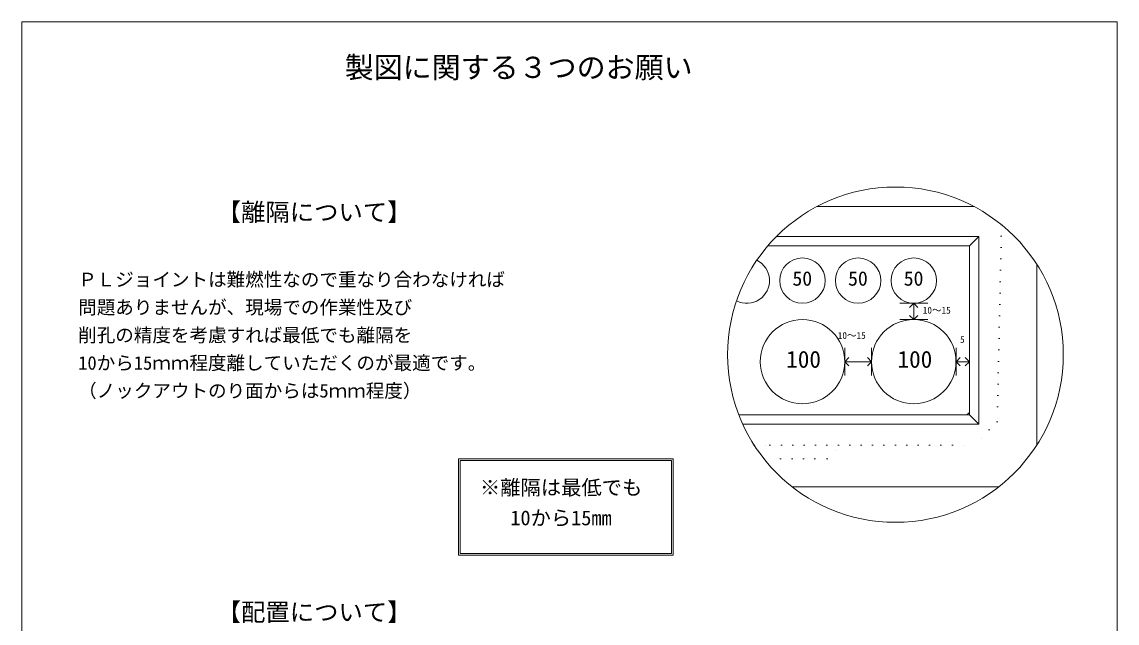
# Model space of a CAD drawing. Units: millimetres, scale not verified. Extents: x -4890 to 4890, y -2296 to 2296.
# Drawn here: x -4890 to -1830, y 614 to 2296 of the extents above; entities that cross this region are included whole.
import ezdxf
from ezdxf.enums import TextEntityAlignment as Align

# ---------------------------------------------------------------- set-up
doc = ezdxf.new("R2010")
doc.units = ezdxf.units.MM
doc.header["$LTSCALE"] = 10
doc.linetypes.add('USER5', pattern=[3.185, 0.01, -3.175])
for name, color, linetype, lineweight in [('0-2_waku', 7, 'Continuous', 18), ('0-3_gaikei', 7, 'Continuous', 18), ('0-4_kakure', 7, 'USER5', 18), ('0-5_sunpou', 7, 'Continuous', 5), ('0-8_hole', 7, 'Continuous', 18), ('0-9_uchigawa', 6, 'Continuous', 18), ('0-E_文字１', 7, 'Continuous', 18)]:
    doc.layers.add(name, color=color, linetype=linetype, lineweight=lineweight)
doc.styles.add('ＭＳ ゴシック', font='')
doc.styles.get('ＭＳ ゴシック').set_extended_font_data('MS Gothic')

# ---------------------------------------------------------------- blocks, each defined once
blk = doc.blocks.new('_Open90')
at = {"layer": '0-5_sunpou'}
blk.add_line((0, 0), (-1, 0), dxfattribs=at)
blk.add_lwpolyline([(-0.5, 0.5), (0, 0), (-0.5, -0.5)], dxfattribs=at)

msp = doc.modelspace()

# ---------------------------------------------------------------- linework, layer by layer
at = {"layer": '0-2_waku'}
for p, q in [((-4889.68, 2295.96), (-1829.68, 2295.96)), ((-4889.68, 2295.96), (-1829.68, 2295.96)), ((-4889.68, 2295.96), (-4889.68, -1979.04)), ((-1829.68, 2295.96), (-1829.68, -1979.04))]:
    msp.add_line(p, q, dxfattribs=at)
at = {"layer": '0-3_gaikei'}
for p, q in [((-2229.81, 1779.68), (-2667.95, 1779.68)), ((-2053.6, 1112.94), (-2053.6, 1617.31)), ((-2737.49, 995.6), (-2160.27, 995.6))]:
    msp.add_line(p, q, dxfattribs=at)
at = {"layer": '0-4_kakure'}
for p, q in [((-2843.71, 1112.24), (-2799.51, 1112.24)), ((-2799.51, 1112.24), (-2229.27, 1112.24)), ((-2799.51, 1112.24), (-2229.27, 1112.24)), ((-2769.77, 1073.36), (-2772.91, 1026.23)), ((-2769.77, 1073.36), (-2666.09, 1073.36))]:
    msp.add_line(p, q, dxfattribs=at)
for points in [[(-2152.61, 1728.54), (-2164.47, 1177.04), (-2229.27, 1112.24)], [(-2769.77, 1073.36), (-2640.17, 1073.36), (-2601.29, 1112.24)]]:
    msp.add_lwpolyline(points, dxfattribs=at)
at = {"layer": '0-5_sunpou', "color": 150, "lineweight": 18}
for p, q in [((-2436.63, 1508.81), (-2358.87, 1508.81)), ((-2436.63, 1463.45), (-2358.87, 1463.45)), ((-2590.85, 1384.4), (-2590.85, 1306.64)), ((-2515.69, 1384.4), (-2515.69, 1306.64)), ((-2279.71, 1384.4), (-2279.71, 1306.64)), ((-2242.23, 1384.4), (-2242.23, 1306.64)), ((-2590.85, 1345.52), (-2515.69, 1345.52)), ((-2279.71, 1345.52), (-2242.23, 1345.52)), ((-2242.23, 1203.87), (-2249.4, 1196.48))]:
    msp.add_line(p, q, dxfattribs=at)
msp.add_circle((-2448.88, 1365.12), 468.88, dxfattribs=at)
at = {"layer": '0-8_hole'}
for centre, radius in [((-2708.79, 1572.32), 63.5), ((-2553.27, 1572.32), 63.5), ((-2397.75, 1572.32), 63.5), ((-2708.79, 1345.52), 117.94), ((-2397.75, 1345.52), 117.94)]:
    msp.add_circle(centre, radius, dxfattribs=at)
msp.add_arc((-2864.31, 1572.32), 63.5, 243.19936, 63.78529, dxfattribs=at)
at = {"layer": '0-9_uchigawa'}
for p, q in [((-2781.65, 1695.44), (-2216.31, 1695.44)), ((-2216.31, 1170.56), (-2216.31, 1695.44)), ((-2805.52, 1669.52), (-2799.51, 1669.52)), ((-2242.23, 1196.48), (-2242.23, 1669.52)), ((-2886.38, 1196.48), (-2799.51, 1196.48)), ((-2799.51, 1196.48), (-2242.23, 1196.48)), ((-2216.31, 1170.56), (-2242.23, 1196.48)), ((-2875.48, 1170.56), (-2799.51, 1170.56)), ((-2799.51, 1170.56), (-2216.31, 1170.56)), ((-3670.15, 1074.22), (-3070.15, 1074.22)), ((-3670.15, 804.22), (-3670.15, 1074.22)), ((-3070.15, 804.22), (-3070.15, 1074.22)), ((-3665.15, 1069.22), (-3075.15, 1069.22)), ((-3665.15, 809.22), (-3665.15, 1069.22)), ((-3075.15, 809.22), (-3075.15, 1069.22)), ((-3670.15, 804.22), (-3070.15, 804.22)), ((-3665.15, 809.22), (-3075.15, 809.22))]:
    msp.add_line(p, q, dxfattribs=at)
msp.add_lwpolyline([(-2799.51, 1669.52), (-2242.23, 1669.52), (-2216.31, 1695.44)], dxfattribs=at)

# ---------------------------------------------------------------- block references
at = {"layer": '0-5_sunpou', "xscale": 23.328, "yscale": 23.328}
for p, rotation in [((-2397.75, 1508.81), 90), ((-2397.75, 1463.45), 270), ((-2590.85, 1345.52), 180), ((-2279.71, 1345.52), 180)]:
    msp.add_blockref('_Open90', p, dxfattribs=dict(at, rotation=rotation))
for p in [(-2515.69, 1345.52), (-2242.23, 1345.52)]:
    msp.add_blockref('_Open90', p, dxfattribs=at)

# ---------------------------------------------------------------- texts
at = {"layer": '0-E_文字１', "style": 'ＭＳ ゴシック'}
for s, height, p in [('製図に関する３つのお願い', 59.38, (-3987.74, 2121.17)), ('【離隔について】', 49.88, (-4345.34, 1724.07)), ('ＰＬジョイントは難燃性なので重なり合わなければ', 38.01, (-4732.46, 1544.95)), ('50', 40.38, (-2736.77, 1545.95)), ('50', 40.38, (-2581.25, 1545.95)), ('50', 40.38, (-2425.73, 1545.95)), ('問題ありませんが、現場での作業性及び', 38.01, (-4732.46, 1467.19)), ('10～15', 19, (-2372.69, 1474.13)), ('削孔の精度を考慮すれば最低でも離隔を', 38.01, (-4732.46, 1389.43)), ('10～15', 19, (-2610.22, 1403.63)), ('5', 19, (-2268.54, 1392.6)), ('10から15ｍｍ程度離していただくのが最適です。', 38.01, (-4732.46, 1311.67)), ('100', 47.51, (-2754.08, 1314.18)), ('100', 47.51, (-2443.04, 1314.18)), ('（ノックアウトのり面からは5ｍｍ程度）', 38.01, (-4732.46, 1233.91)), ('※離隔は最低でも', 41.57, (-3609.92, 960.51)), ('\u3000 10から15mm', 41.57, (-3609.92, 875.46)), ('【配置について】', 49.88, (-4345.34, 605.22))]:
    msp.add_text(s, height=height, dxfattribs=at).set_placement(p, align=Align.BOTTOM_LEFT)

doc.saveas('drawing.dxf')
